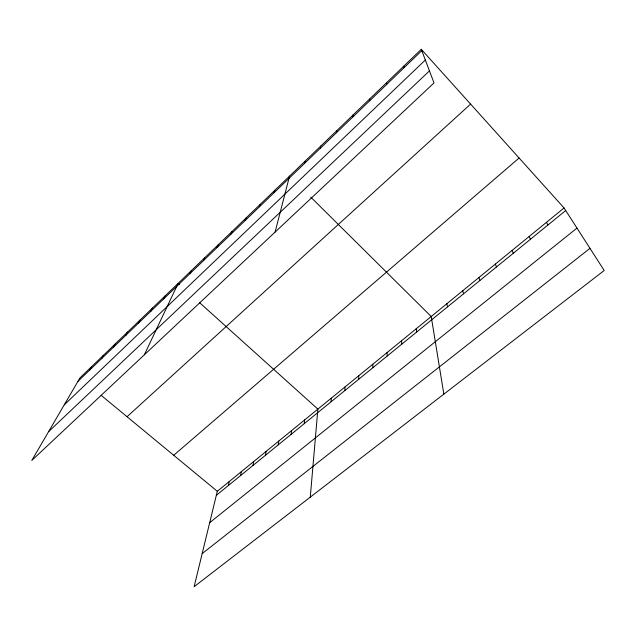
<?xml version="1.0" encoding="UTF-8"?>
<svg xmlns="http://www.w3.org/2000/svg" width="636" height="636" viewBox="0 0 636 636"><rect width="100%" height="100%" fill="white"/><g stroke="black" fill="none" stroke-linecap="round" stroke-linejoin="round"><path stroke-width="0.95" d="M358.736 379.247L358.76 375.717M344.807 390.599L344.935 387.014M352.964 116.857L353.044 114.989M331.078 401.785L331.308 398.152M310.273 497.145L317.881 409.115L199.45 302.545M304.254 423.656L304.66 419.919M336.531 132.662L336.746 130.682M291.137 434.348L291.63 430.564M278.21 444.89L278.791 441.058M320.393 148.18L320.735 146.097M265.474 455.273L266.142 451.393M252.921 465.504L253.669 461.585M240.543 475.585L241.378 471.626M304.533 163.428L305.01 161.234M228.348 485.53L229.254 481.532M564.06 207.964L217.305 491.294L194.131 586.702L604.2 270.499L564.06 207.964L421.286 49.298L80.001 377.848L31.8 460.44L434.014 82.926L421.286 49.298M275.094 232.084L289.555 176.108M274.1 192.692L274.808 190.307M259.496 206.748L260.315 204.267M245.13 220.565L246.053 217.989M231.003 234.151L232.029 231.496M217.099 247.515L218.228 244.78M203.433 260.665L204.649 257.85M189.973 273.599L191.293 270.713M144.332 354.824L178.144 283.37L179.614 284.697M163.706 298.864L165.201 295.827M150.883 311.195L152.457 308.094M138.258 323.342L139.912 320.17M125.833 335.291L127.566 332.064M113.598 347.065L115.402 343.774M101.545 358.656L103.422 355.301M89.676 370.065L91.624 366.662M77.982 381.314L421.795 50.649M64.236 404.862L425.341 60.015M48.614 431.637L429.459 70.898M127.057 416.731L470.608 104.105M173.708 455.273L519.095 157.998M216.327 495.333L565.706 210.532M209.681 522.697L576.979 228.085M202.169 553.63L589.977 248.342M101.116 395.298L217.305 491.294M310.797 197.16L431.216 316.513L443.849 394.145M546.451 222.362L547.938 225.017M529.144 236.505L530.48 239.247M512.123 250.409L513.316 253.239M495.396 264.075L496.446 266.993M478.948 277.511L479.854 280.508M462.77 290.731L463.549 293.8M403.749 66.176L404.106 67.67M446.862 303.73L447.513 306.878M386.537 82.744L386.744 84.365M416.27 328.725L416.675 332.016M401.555 340.753L401.849 344.1M387.07 352.583L387.252 355.993M369.635 99.017L369.699 100.758M372.807 364.237L372.887 367.711"/></g></svg>
